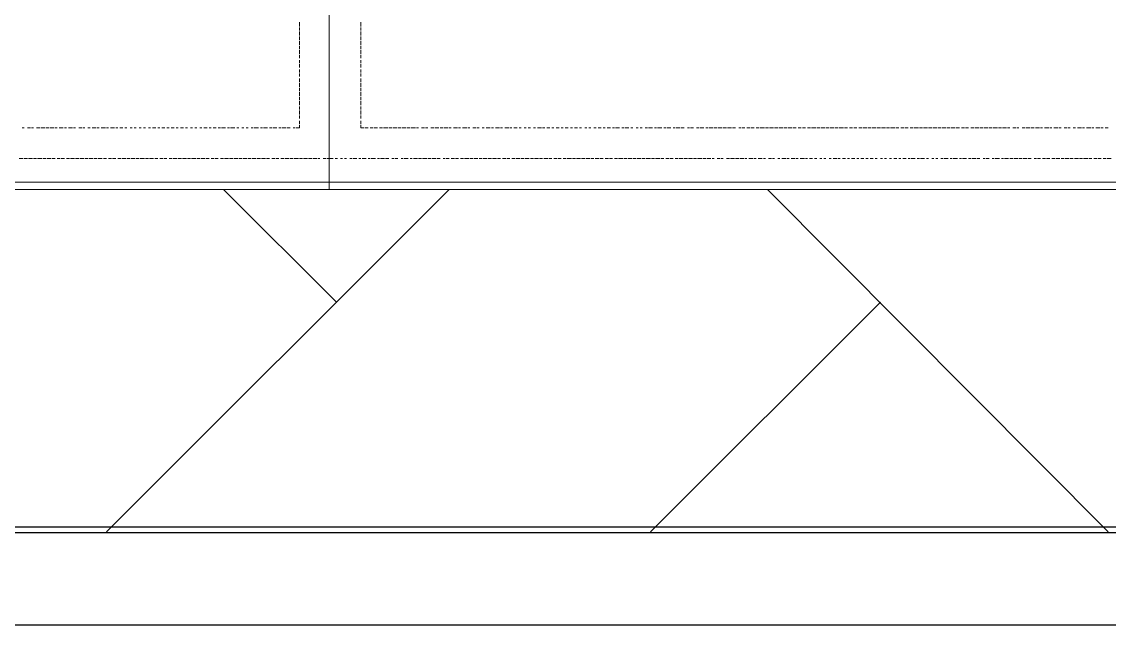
# Model space of a CAD drawing. Header units: millimetres. Extents: x 2928 to 3112, y 1220 to 1280.
# Drawn here: x 2958.771 to 2960.537, y 1236.874 to 1237.854 of the extents above; entities that cross this region are included whole.
import ezdxf

# ---------------------------------------------------------------- set-up
doc = ezdxf.new("R2010")
doc.units = ezdxf.units.MM

msp = doc.modelspace()

# ---------------------------------------------------------------- linework, layer by layer
at = {"color": 7, "linetype": 'Continuous', "lineweight": -2, "true_color": 0x000007}
for points in [[(2937.08126, 1265.3073), (2937.07792, 1267.474), (2938.98795, 1267.474), (2985.45528, 1267.474), (2985.45528, 1236.87356), (2938.98795, 1236.87356), (2937.08126, 1236.87356), (2937.08126, 1238.60692)], [(2937.23126, 1265.3073), (2937.23126, 1267.32399), (2938.98795, 1267.32399), (2985.30528, 1267.32399), (2985.30528, 1237.02356), (2938.98795, 1237.02356), (2937.22793, 1237.02356), (2937.22793, 1238.60692)]]:
    msp.add_lwpolyline(points, close=True, dxfattribs=at)
at = {"color": 7, "linetype": 'Continuous', "lineweight": 20, "true_color": 0x000007}
for points in [[(2959.26991, 1237.5819), (2957.25654, 1237.5819), (2957.25654, 1238.03358), (2959.26991, 1238.03358)], [(2961.2866, 1237.5819), (2959.26991, 1237.5819), (2959.26991, 1238.03358), (2961.2866, 1238.03358)]]:
    msp.add_lwpolyline(points, close=True, dxfattribs=at)
at = {"color": 252, "linetype": 'Continuous', "lineweight": 13, "true_color": 0x989898}
for points in [[(2959.22157, 1237.85357), (2959.22157, 1237.84691), (2959.22157, 1237.84691)], [(2959.32157, 1237.84691), (2959.32157, 1237.85357), (2959.32157, 1237.85357)], [(2959.22157, 1237.84524), (2959.22157, 1237.84024), (2959.22157, 1237.84024)], [(2959.22157, 1237.83857), (2959.22157, 1237.83191), (2959.22157, 1237.83191)], [(2959.32157, 1237.84024), (2959.32157, 1237.84524), (2959.32157, 1237.84524)], [(2959.32157, 1237.83191), (2959.32157, 1237.83857), (2959.32157, 1237.83857)], [(2959.22157, 1237.83024), (2959.22157, 1237.82524), (2959.22157, 1237.82524)], [(2959.22157, 1237.82357), (2959.22157, 1237.81691), (2959.22157, 1237.81691)], [(2959.22157, 1237.81524), (2959.22157, 1237.81024), (2959.22157, 1237.81024)], [(2959.32157, 1237.82524), (2959.32157, 1237.83024), (2959.32157, 1237.83024)], [(2959.32157, 1237.81691), (2959.32157, 1237.82357), (2959.32157, 1237.82357)], [(2959.32157, 1237.81024), (2959.32157, 1237.81524), (2959.32157, 1237.81524)], [(2959.22157, 1237.80857), (2959.22157, 1237.80191), (2959.22157, 1237.80191)], [(2959.22157, 1237.80024), (2959.22157, 1237.79524), (2959.22157, 1237.79524)], [(2959.32157, 1237.80191), (2959.32157, 1237.80857), (2959.32157, 1237.80857)], [(2959.32157, 1237.79524), (2959.32157, 1237.80024), (2959.32157, 1237.80024)], [(2959.22157, 1237.7919), (2959.22157, 1237.7869), (2959.22157, 1237.7869)], [(2959.22157, 1237.78524), (2959.22157, 1237.78024), (2959.22157, 1237.78024)], [(2959.32157, 1237.7869), (2959.32157, 1237.7919), (2959.32157, 1237.7919)], [(2959.32157, 1237.78024), (2959.32157, 1237.78524), (2959.32157, 1237.78524)], [(2959.22157, 1237.7769), (2959.22157, 1237.7719), (2959.22157, 1237.7719)], [(2959.22157, 1237.77024), (2959.22157, 1237.76524), (2959.22157, 1237.76524)], [(2959.22157, 1237.7619), (2959.22157, 1237.7569), (2959.22157, 1237.7569)], [(2959.32157, 1237.7719), (2959.32157, 1237.7769), (2959.32157, 1237.7769)], [(2959.32157, 1237.76524), (2959.32157, 1237.77024), (2959.32157, 1237.77024)], [(2959.32157, 1237.7569), (2959.32157, 1237.7619), (2959.32157, 1237.7619)], [(2959.22157, 1237.75524), (2959.22157, 1237.74857), (2959.22157, 1237.74857)], [(2959.22157, 1237.7469), (2959.22157, 1237.7419), (2959.22157, 1237.7419)], [(2959.32157, 1237.74857), (2959.32157, 1237.75524), (2959.32157, 1237.75524)], [(2959.32157, 1237.7419), (2959.32157, 1237.7469), (2959.32157, 1237.7469)], [(2959.22157, 1237.74024), (2959.22157, 1237.73357), (2959.22157, 1237.73357)], [(2959.22157, 1237.7319), (2959.22157, 1237.7269), (2959.22157, 1237.7269)], [(2959.32157, 1237.73357), (2959.32157, 1237.74024), (2959.32157, 1237.74024)], [(2959.32157, 1237.7269), (2959.32157, 1237.7319), (2959.32157, 1237.7319)], [(2959.22157, 1237.72524), (2959.22157, 1237.71857), (2959.22157, 1237.71857)], [(2959.22157, 1237.7169), (2959.22157, 1237.7119), (2959.22157, 1237.7119)], [(2959.22157, 1237.71024), (2959.22157, 1237.70357), (2959.22157, 1237.70357)], [(2959.32157, 1237.71857), (2959.32157, 1237.72524), (2959.32157, 1237.72524)], [(2959.32157, 1237.7119), (2959.32157, 1237.7169), (2959.32157, 1237.7169)], [(2959.32157, 1237.70357), (2959.32157, 1237.71024), (2959.32157, 1237.71024)], [(2959.22157, 1237.7019), (2959.22157, 1237.6969), (2959.22157, 1237.6969)], [(2959.22157, 1237.69357), (2959.22157, 1237.68857), (2959.22157, 1237.68857)], [(2959.32157, 1237.6969), (2959.32157, 1237.7019), (2959.32157, 1237.7019)], [(2959.32157, 1237.68857), (2959.32157, 1237.69357), (2959.32157, 1237.69357)], [(2958.7749, 1237.6819), (2958.77157, 1237.6819), (2958.77157, 1237.6819)], [(2958.7849, 1237.6819), (2958.7799, 1237.6819), (2958.7799, 1237.6819)], [(2958.7899, 1237.6819), (2958.78657, 1237.6819), (2958.78657, 1237.6819)], [(2958.7999, 1237.6819), (2958.7949, 1237.6819), (2958.7949, 1237.6819)], [(2958.80823, 1237.6819), (2958.80157, 1237.6819), (2958.80157, 1237.6819)], [(2958.8149, 1237.6819), (2958.8099, 1237.6819), (2958.8099, 1237.6819)], [(2958.82323, 1237.6819), (2958.81657, 1237.6819), (2958.81657, 1237.6819)], [(2958.82823, 1237.6819), (2958.8249, 1237.6819), (2958.8249, 1237.6819)], [(2958.83823, 1237.6819), (2958.83157, 1237.6819), (2958.83157, 1237.6819)], [(2958.84323, 1237.6819), (2958.8399, 1237.6819), (2958.8399, 1237.6819)], [(2958.85323, 1237.6819), (2958.84657, 1237.6819), (2958.84657, 1237.6819)], [(2958.85823, 1237.6819), (2958.8549, 1237.6819), (2958.8549, 1237.6819)], [(2958.86823, 1237.6819), (2958.86323, 1237.6819), (2958.86323, 1237.6819)], [(2958.87323, 1237.6819), (2958.8699, 1237.6819), (2958.8699, 1237.6819)], [(2958.88157, 1237.6819), (2958.87823, 1237.6819), (2958.87823, 1237.6819)], [(2958.89157, 1237.6819), (2958.8849, 1237.6819), (2958.8849, 1237.6819)], [(2958.89657, 1237.6819), (2958.89323, 1237.6819), (2958.89323, 1237.6819)], [(2958.90657, 1237.6819), (2958.8999, 1237.6819), (2958.8999, 1237.6819)], [(2958.91157, 1237.6819), (2958.90824, 1237.6819), (2958.90824, 1237.6819)], [(2958.92157, 1237.6819), (2958.9149, 1237.6819), (2958.9149, 1237.6819)], [(2958.92657, 1237.6819), (2958.92324, 1237.6819), (2958.92324, 1237.6819)], [(2958.9349, 1237.6819), (2958.9299, 1237.6819), (2958.9299, 1237.6819)], [(2958.94157, 1237.6819), (2958.93824, 1237.6819), (2958.93824, 1237.6819)], [(2958.9499, 1237.6819), (2958.94657, 1237.6819), (2958.94657, 1237.6819)], [(2958.95657, 1237.6819), (2958.95324, 1237.6819), (2958.95324, 1237.6819)], [(2958.9649, 1237.6819), (2958.96157, 1237.6819), (2958.96157, 1237.6819)], [(2958.97157, 1237.6819), (2958.96824, 1237.6819), (2958.96824, 1237.6819)], [(2958.9799, 1237.6819), (2958.97657, 1237.6819), (2958.97657, 1237.6819)], [(2958.98824, 1237.6819), (2958.98324, 1237.6819), (2958.98324, 1237.6819)], [(2958.9949, 1237.6819), (2958.99157, 1237.6819), (2958.99157, 1237.6819)], [(2959.00324, 1237.6819), (2958.99824, 1237.6819), (2958.99824, 1237.6819)], [(2959.0099, 1237.6819), (2959.00657, 1237.6819), (2959.00657, 1237.6819)], [(2959.01824, 1237.6819), (2959.01324, 1237.6819), (2959.01324, 1237.6819)], [(2959.0249, 1237.6819), (2959.02157, 1237.6819), (2959.02157, 1237.6819)], [(2959.03324, 1237.6819), (2959.02824, 1237.6819), (2959.02824, 1237.6819)], [(2959.0399, 1237.6819), (2959.03657, 1237.6819), (2959.03657, 1237.6819)], [(2959.04824, 1237.6819), (2959.0449, 1237.6819), (2959.0449, 1237.6819)], [(2959.0549, 1237.6819), (2959.05157, 1237.6819), (2959.05157, 1237.6819)], [(2959.06324, 1237.6819), (2959.0599, 1237.6819), (2959.0599, 1237.6819)], [(2959.07157, 1237.6819), (2959.06657, 1237.6819), (2959.06657, 1237.6819)], [(2959.07824, 1237.6819), (2959.0749, 1237.6819), (2959.0749, 1237.6819)], [(2959.08657, 1237.6819), (2959.08157, 1237.6819), (2959.08157, 1237.6819)], [(2959.09324, 1237.6819), (2959.0899, 1237.6819), (2959.0899, 1237.6819)], [(2959.10157, 1237.6819), (2959.0949, 1237.6819), (2959.0949, 1237.6819)], [(2959.10824, 1237.6819), (2959.1049, 1237.6819), (2959.1049, 1237.6819)], [(2959.11657, 1237.6819), (2959.1099, 1237.6819), (2959.1099, 1237.6819)], [(2959.12324, 1237.6819), (2959.1199, 1237.6819), (2959.1199, 1237.6819)], [(2959.13157, 1237.6819), (2959.12824, 1237.6819), (2959.12824, 1237.6819)], [(2959.13824, 1237.6819), (2959.13491, 1237.6819), (2959.13491, 1237.6819)], [(2959.14657, 1237.6819), (2959.14324, 1237.6819), (2959.14324, 1237.6819)], [(2959.15491, 1237.6819), (2959.14824, 1237.6819), (2959.14824, 1237.6819)], [(2959.16157, 1237.6819), (2959.15824, 1237.6819), (2959.15824, 1237.6819)], [(2959.16991, 1237.6819), (2959.16324, 1237.6819), (2959.16324, 1237.6819)], [(2959.17657, 1237.6819), (2959.17324, 1237.6819), (2959.17324, 1237.6819)], [(2959.18491, 1237.6819), (2959.17824, 1237.6819), (2959.17824, 1237.6819)], [(2959.19157, 1237.6819), (2959.18824, 1237.6819), (2959.18824, 1237.6819)], [(2959.19991, 1237.6819), (2959.19324, 1237.6819), (2959.19324, 1237.6819)], [(2959.20657, 1237.6819), (2959.20157, 1237.6819), (2959.20157, 1237.6819)], [(2959.21491, 1237.6819), (2959.21157, 1237.6819), (2959.21157, 1237.6819)], [(2959.22157, 1237.6869), (2959.22157, 1237.6819), (2959.21657, 1237.6819)], [(2959.32157, 1237.6819), (2959.32157, 1237.6869), (2959.32157, 1237.6869)], [(2959.32657, 1237.6819), (2959.32157, 1237.6819), (2959.32157, 1237.6819)], [(2959.33324, 1237.6819), (2959.32824, 1237.6819), (2959.32824, 1237.6819)], [(2959.34157, 1237.6819), (2959.33657, 1237.6819), (2959.33657, 1237.6819)], [(2959.34824, 1237.6819), (2959.34324, 1237.6819), (2959.34324, 1237.6819)], [(2959.35657, 1237.6819), (2959.35157, 1237.6819), (2959.35157, 1237.6819)], [(2959.36491, 1237.6819), (2959.35824, 1237.6819), (2959.35824, 1237.6819)], [(2959.37158, 1237.6819), (2959.36658, 1237.6819), (2959.36658, 1237.6819)], [(2959.37991, 1237.6819), (2959.37324, 1237.6819), (2959.37324, 1237.6819)], [(2959.38658, 1237.6819), (2959.38158, 1237.6819), (2959.38158, 1237.6819)], [(2959.39491, 1237.6819), (2959.38824, 1237.6819), (2959.38824, 1237.6819)], [(2959.40158, 1237.6819), (2959.39658, 1237.6819), (2959.39658, 1237.6819)], [(2959.40991, 1237.6819), (2959.40324, 1237.6819), (2959.40324, 1237.6819)], [(2959.41491, 1237.6819), (2959.41158, 1237.6819), (2959.41158, 1237.6819)], [(2959.42491, 1237.6819), (2959.41991, 1237.6819), (2959.41991, 1237.6819)], [(2959.42991, 1237.6819), (2959.42658, 1237.6819), (2959.42658, 1237.6819)], [(2959.43991, 1237.6819), (2959.43491, 1237.6819), (2959.43491, 1237.6819)], [(2959.44824, 1237.6819), (2959.44158, 1237.6819), (2959.44158, 1237.6819)], [(2959.45491, 1237.6819), (2959.44991, 1237.6819), (2959.44991, 1237.6819)], [(2959.46324, 1237.6819), (2959.45658, 1237.6819), (2959.45658, 1237.6819)], [(2959.46824, 1237.6819), (2959.46491, 1237.6819), (2959.46491, 1237.6819)], [(2959.47824, 1237.6819), (2959.47158, 1237.6819), (2959.47158, 1237.6819)], [(2959.48324, 1237.6819), (2959.47991, 1237.6819), (2959.47991, 1237.6819)], [(2959.49324, 1237.6819), (2959.48658, 1237.6819), (2959.48658, 1237.6819)], [(2959.49824, 1237.6819), (2959.49491, 1237.6819), (2959.49491, 1237.6819)], [(2959.50824, 1237.6819), (2959.50324, 1237.6819), (2959.50324, 1237.6819)], [(2959.51324, 1237.6819), (2959.50991, 1237.6819), (2959.50991, 1237.6819)], [(2959.52158, 1237.6819), (2959.51824, 1237.6819), (2959.51824, 1237.6819)], [(2959.53158, 1237.6819), (2959.52491, 1237.6819), (2959.52491, 1237.6819)], [(2959.53658, 1237.6819), (2959.53324, 1237.6819), (2959.53324, 1237.6819)], [(2959.54658, 1237.6819), (2959.53991, 1237.6819), (2959.53991, 1237.6819)], [(2959.55158, 1237.6819), (2959.54824, 1237.6819), (2959.54824, 1237.6819)], [(2959.56158, 1237.6819), (2959.55491, 1237.6819), (2959.55491, 1237.6819)], [(2959.56658, 1237.6819), (2959.56324, 1237.6819), (2959.56324, 1237.6819)], [(2959.57491, 1237.6819), (2959.56991, 1237.6819), (2959.56991, 1237.6819)], [(2959.58158, 1237.6819), (2959.57824, 1237.6819), (2959.57824, 1237.6819)], [(2959.58991, 1237.6819), (2959.58658, 1237.6819), (2959.58658, 1237.6819)], [(2959.59658, 1237.6819), (2959.59324, 1237.6819), (2959.59324, 1237.6819)], [(2959.60491, 1237.6819), (2959.60158, 1237.6819), (2959.60158, 1237.6819)], [(2959.61491, 1237.6819), (2959.60825, 1237.6819), (2959.60825, 1237.6819)], [(2959.61991, 1237.6819), (2959.61658, 1237.6819), (2959.61658, 1237.6819)], [(2959.62825, 1237.6819), (2959.62325, 1237.6819), (2959.62325, 1237.6819)], [(2959.63491, 1237.6819), (2959.63158, 1237.6819), (2959.63158, 1237.6819)], [(2959.64325, 1237.6819), (2959.63825, 1237.6819), (2959.63825, 1237.6819)], [(2959.64991, 1237.6819), (2959.64658, 1237.6819), (2959.64658, 1237.6819)], [(2959.65825, 1237.6819), (2959.65325, 1237.6819), (2959.65325, 1237.6819)], [(2959.66491, 1237.6819), (2959.66158, 1237.6819), (2959.66158, 1237.6819)], [(2959.67325, 1237.6819), (2959.66825, 1237.6819), (2959.66825, 1237.6819)], [(2959.67991, 1237.6819), (2959.67658, 1237.6819), (2959.67658, 1237.6819)], [(2959.68825, 1237.6819), (2959.68491, 1237.6819), (2959.68491, 1237.6819)], [(2959.69491, 1237.6819), (2959.69158, 1237.6819), (2959.69158, 1237.6819)], [(2959.70325, 1237.6819), (2959.69991, 1237.6819), (2959.69991, 1237.6819)], [(2959.71158, 1237.6819), (2959.70658, 1237.6819), (2959.70658, 1237.6819)], [(2959.71825, 1237.6819), (2959.71491, 1237.6819), (2959.71491, 1237.6819)], [(2959.72658, 1237.6819), (2959.72158, 1237.6819), (2959.72158, 1237.6819)], [(2959.73325, 1237.6819), (2959.72991, 1237.6819), (2959.72991, 1237.6819)], [(2959.74158, 1237.6819), (2959.73491, 1237.6819), (2959.73491, 1237.6819)], [(2959.74825, 1237.6819), (2959.74491, 1237.6819), (2959.74491, 1237.6819)], [(2959.75658, 1237.6819), (2959.74991, 1237.6819), (2959.74991, 1237.6819)], [(2959.76325, 1237.6819), (2959.75991, 1237.6819), (2959.75991, 1237.6819)], [(2959.77158, 1237.6819), (2959.76825, 1237.6819), (2959.76825, 1237.6819)], [(2959.77825, 1237.6819), (2959.77491, 1237.6819), (2959.77491, 1237.6819)], [(2959.78658, 1237.6819), (2959.78325, 1237.6819), (2959.78325, 1237.6819)], [(2959.79491, 1237.6819), (2959.78825, 1237.6819), (2959.78825, 1237.6819)], [(2959.80158, 1237.6819), (2959.79825, 1237.6819), (2959.79825, 1237.6819)], [(2959.80991, 1237.6819), (2959.80325, 1237.6819), (2959.80325, 1237.6819)], [(2959.81658, 1237.6819), (2959.81325, 1237.6819), (2959.81325, 1237.6819)], [(2959.82491, 1237.6819), (2959.81825, 1237.6819), (2959.81825, 1237.6819)], [(2959.83158, 1237.6819), (2959.82825, 1237.6819), (2959.82825, 1237.6819)], [(2959.83992, 1237.6819), (2959.83325, 1237.6819), (2959.83325, 1237.6819)], [(2959.84658, 1237.6819), (2959.84158, 1237.6819), (2959.84158, 1237.6819)], [(2959.85492, 1237.6819), (2959.85158, 1237.6819), (2959.85158, 1237.6819)], [(2959.86158, 1237.6819), (2959.85658, 1237.6819), (2959.85658, 1237.6819)], [(2959.86992, 1237.6819), (2959.86658, 1237.6819), (2959.86658, 1237.6819)], [(2959.87825, 1237.6819), (2959.87158, 1237.6819), (2959.87158, 1237.6819)], [(2959.88492, 1237.6819), (2959.88158, 1237.6819), (2959.88158, 1237.6819)], [(2959.89325, 1237.6819), (2959.88658, 1237.6819), (2959.88658, 1237.6819)], [(2959.89992, 1237.6819), (2959.89492, 1237.6819), (2959.89492, 1237.6819)], [(2959.90825, 1237.6819), (2959.90158, 1237.6819), (2959.90158, 1237.6819)], [(2959.91492, 1237.6819), (2959.90992, 1237.6819), (2959.90992, 1237.6819)], [(2959.92325, 1237.6819), (2959.91658, 1237.6819), (2959.91658, 1237.6819)], [(2959.92992, 1237.6819), (2959.92492, 1237.6819), (2959.92492, 1237.6819)], [(2959.93825, 1237.6819), (2959.93492, 1237.6819), (2959.93492, 1237.6819)], [(2959.94492, 1237.6819), (2959.93992, 1237.6819), (2959.93992, 1237.6819)], [(2959.95325, 1237.6819), (2959.94825, 1237.6819), (2959.94825, 1237.6819)], [(2959.95992, 1237.6819), (2959.95492, 1237.6819), (2959.95492, 1237.6819)], [(2959.96825, 1237.6819), (2959.96325, 1237.6819), (2959.96325, 1237.6819)], [(2959.97658, 1237.6819), (2959.96992, 1237.6819), (2959.96992, 1237.6819)], [(2959.98325, 1237.6819), (2959.97825, 1237.6819), (2959.97825, 1237.6819)], [(2959.99158, 1237.6819), (2959.98492, 1237.6819), (2959.98492, 1237.6819)], [(2959.99825, 1237.6819), (2959.99325, 1237.6819), (2959.99325, 1237.6819)], [(2960.00658, 1237.6819), (2959.99992, 1237.6819), (2959.99992, 1237.6819)], [(2960.01325, 1237.6819), (2960.00825, 1237.6819), (2960.00825, 1237.6819)], [(2960.02158, 1237.6819), (2960.01492, 1237.6819), (2960.01492, 1237.6819)], [(2960.02825, 1237.6819), (2960.02325, 1237.6819), (2960.02325, 1237.6819)], [(2960.03658, 1237.6819), (2960.03158, 1237.6819), (2960.03158, 1237.6819)], [(2960.04325, 1237.6819), (2960.03825, 1237.6819), (2960.03825, 1237.6819)], [(2960.05158, 1237.6819), (2960.04658, 1237.6819), (2960.04658, 1237.6819)], [(2960.05992, 1237.6819), (2960.05325, 1237.6819), (2960.05325, 1237.6819)], [(2960.06659, 1237.6819), (2960.06159, 1237.6819), (2960.06159, 1237.6819)], [(2960.07492, 1237.6819), (2960.06825, 1237.6819), (2960.06825, 1237.6819)], [(2960.08159, 1237.6819), (2960.07659, 1237.6819), (2960.07659, 1237.6819)], [(2960.08992, 1237.6819), (2960.08325, 1237.6819), (2960.08325, 1237.6819)], [(2960.09659, 1237.6819), (2960.09159, 1237.6819), (2960.09159, 1237.6819)], [(2960.10492, 1237.6819), (2960.09825, 1237.6819), (2960.09825, 1237.6819)], [(2960.11159, 1237.6819), (2960.10659, 1237.6819), (2960.10659, 1237.6819)], [(2960.11992, 1237.6819), (2960.11492, 1237.6819), (2960.11492, 1237.6819)], [(2960.12659, 1237.6819), (2960.12159, 1237.6819), (2960.12159, 1237.6819)], [(2960.13492, 1237.6819), (2960.12992, 1237.6819), (2960.12992, 1237.6819)], [(2960.14325, 1237.6819), (2960.13659, 1237.6819), (2960.13659, 1237.6819)], [(2960.14992, 1237.6819), (2960.14492, 1237.6819), (2960.14492, 1237.6819)], [(2960.15825, 1237.6819), (2960.15159, 1237.6819), (2960.15159, 1237.6819)], [(2960.16492, 1237.6819), (2960.15992, 1237.6819), (2960.15992, 1237.6819)], [(2960.17325, 1237.6819), (2960.16659, 1237.6819), (2960.16659, 1237.6819)], [(2960.17992, 1237.6819), (2960.17492, 1237.6819), (2960.17492, 1237.6819)], [(2960.18825, 1237.6819), (2960.18159, 1237.6819), (2960.18159, 1237.6819)], [(2960.19492, 1237.6819), (2960.18992, 1237.6819), (2960.18992, 1237.6819)], [(2960.20325, 1237.6819), (2960.19825, 1237.6819), (2960.19825, 1237.6819)], [(2960.20992, 1237.6819), (2960.20492, 1237.6819), (2960.20492, 1237.6819)], [(2960.21825, 1237.6819), (2960.21325, 1237.6819), (2960.21325, 1237.6819)], [(2960.22659, 1237.6819), (2960.21992, 1237.6819), (2960.21992, 1237.6819)], [(2960.23325, 1237.6819), (2960.22825, 1237.6819), (2960.22825, 1237.6819)], [(2960.24159, 1237.6819), (2960.23492, 1237.6819), (2960.23492, 1237.6819)], [(2960.24825, 1237.6819), (2960.24325, 1237.6819), (2960.24325, 1237.6819)], [(2960.25659, 1237.6819), (2960.24992, 1237.6819), (2960.24992, 1237.6819)], [(2960.26325, 1237.6819), (2960.25825, 1237.6819), (2960.25825, 1237.6819)], [(2960.27159, 1237.6819), (2960.26492, 1237.6819), (2960.26492, 1237.6819)], [(2960.27825, 1237.6819), (2960.27325, 1237.6819), (2960.27325, 1237.6819)], [(2960.28659, 1237.6819), (2960.27992, 1237.6819), (2960.27992, 1237.6819)], [(2960.29325, 1237.6819), (2960.28825, 1237.6819), (2960.28825, 1237.6819)], [(2960.30159, 1237.6819), (2960.29659, 1237.6819), (2960.29659, 1237.6819)], [(2960.30826, 1237.6819), (2960.30326, 1237.6819), (2960.30326, 1237.6819)], [(2960.31659, 1237.6819), (2960.31159, 1237.6819), (2960.31159, 1237.6819)], [(2960.32492, 1237.6819), (2960.31826, 1237.6819), (2960.31826, 1237.6819)], [(2960.33159, 1237.6819), (2960.32659, 1237.6819), (2960.32659, 1237.6819)], [(2960.33992, 1237.6819), (2960.33326, 1237.6819), (2960.33326, 1237.6819)], [(2960.34659, 1237.6819), (2960.34159, 1237.6819), (2960.34159, 1237.6819)], [(2960.35492, 1237.6819), (2960.34826, 1237.6819), (2960.34826, 1237.6819)], [(2960.36159, 1237.6819), (2960.35659, 1237.6819), (2960.35659, 1237.6819)], [(2960.36992, 1237.6819), (2960.36326, 1237.6819), (2960.36326, 1237.6819)], [(2960.37492, 1237.6819), (2960.37159, 1237.6819), (2960.37159, 1237.6819)], [(2960.38492, 1237.6819), (2960.37992, 1237.6819), (2960.37992, 1237.6819)], [(2960.38992, 1237.6819), (2960.38659, 1237.6819), (2960.38659, 1237.6819)], [(2960.39992, 1237.6819), (2960.39492, 1237.6819), (2960.39492, 1237.6819)], [(2960.40826, 1237.6819), (2960.40159, 1237.6819), (2960.40159, 1237.6819)], [(2960.41492, 1237.6819), (2960.40992, 1237.6819), (2960.40992, 1237.6819)], [(2960.42326, 1237.6819), (2960.41659, 1237.6819), (2960.41659, 1237.6819)], [(2960.42826, 1237.6819), (2960.42492, 1237.6819), (2960.42492, 1237.6819)], [(2960.43826, 1237.6819), (2960.43159, 1237.6819), (2960.43159, 1237.6819)], [(2960.44326, 1237.6819), (2960.43992, 1237.6819), (2960.43992, 1237.6819)], [(2960.45326, 1237.6819), (2960.44659, 1237.6819), (2960.44659, 1237.6819)], [(2960.45826, 1237.6819), (2960.45492, 1237.6819), (2960.45492, 1237.6819)], [(2960.46826, 1237.6819), (2960.46326, 1237.6819), (2960.46326, 1237.6819)], [(2960.47326, 1237.6819), (2960.46992, 1237.6819), (2960.46992, 1237.6819)], [(2960.48159, 1237.6819), (2960.47826, 1237.6819), (2960.47826, 1237.6819)], [(2960.49159, 1237.6819), (2960.48492, 1237.6819), (2960.48492, 1237.6819)], [(2960.49659, 1237.6819), (2960.49326, 1237.6819), (2960.49326, 1237.6819)], [(2960.50659, 1237.6819), (2960.49992, 1237.6819), (2960.49992, 1237.6819)], [(2960.51159, 1237.6819), (2960.50826, 1237.6819), (2960.50826, 1237.6819)], [(2960.52159, 1237.6819), (2960.51492, 1237.6819), (2960.51492, 1237.6819)], [(2960.52659, 1237.6819), (2960.52326, 1237.6819), (2960.52326, 1237.6819)], [(2960.53493, 1237.6819), (2960.52993, 1237.6819), (2960.52993, 1237.6819)], [(2958.77323, 1237.6319), (2958.76657, 1237.6319), (2958.76657, 1237.6319)], [(2958.7799, 1237.6319), (2958.7749, 1237.6319), (2958.7749, 1237.6319)], [(2958.78823, 1237.6319), (2958.78157, 1237.6319), (2958.78157, 1237.6319)], [(2958.7949, 1237.6319), (2958.7899, 1237.6319), (2958.7899, 1237.6319)], [(2958.80323, 1237.6319), (2958.79657, 1237.6319), (2958.79657, 1237.6319)], [(2958.8099, 1237.6319), (2958.8049, 1237.6319), (2958.8049, 1237.6319)], [(2958.81823, 1237.6319), (2958.81157, 1237.6319), (2958.81157, 1237.6319)], [(2958.8249, 1237.6319), (2958.8199, 1237.6319), (2958.8199, 1237.6319)], [(2958.83323, 1237.6319), (2958.82823, 1237.6319), (2958.82823, 1237.6319)], [(2958.8399, 1237.6319), (2958.8349, 1237.6319), (2958.8349, 1237.6319)], [(2958.84823, 1237.6319), (2958.84323, 1237.6319), (2958.84323, 1237.6319)], [(2958.85657, 1237.6319), (2958.8499, 1237.6319), (2958.8499, 1237.6319)], [(2958.86323, 1237.6319), (2958.85823, 1237.6319), (2958.85823, 1237.6319)], [(2958.87157, 1237.6319), (2958.8649, 1237.6319), (2958.8649, 1237.6319)], [(2958.87823, 1237.6319), (2958.87323, 1237.6319), (2958.87323, 1237.6319)], [(2958.88657, 1237.6319), (2958.8799, 1237.6319), (2958.8799, 1237.6319)], [(2958.89323, 1237.6319), (2958.88823, 1237.6319), (2958.88823, 1237.6319)], [(2958.90157, 1237.6319), (2958.8949, 1237.6319), (2958.8949, 1237.6319)], [(2958.90824, 1237.6319), (2958.90324, 1237.6319), (2958.90324, 1237.6319)], [(2958.91657, 1237.6319), (2958.91157, 1237.6319), (2958.91157, 1237.6319)], [(2958.92324, 1237.6319), (2958.91824, 1237.6319), (2958.91824, 1237.6319)], [(2958.93157, 1237.6319), (2958.92657, 1237.6319), (2958.92657, 1237.6319)], [(2958.9399, 1237.6319), (2958.93324, 1237.6319), (2958.93324, 1237.6319)], [(2958.94657, 1237.6319), (2958.94157, 1237.6319), (2958.94157, 1237.6319)], [(2958.9549, 1237.6319), (2958.94824, 1237.6319), (2958.94824, 1237.6319)], [(2958.96157, 1237.6319), (2958.95657, 1237.6319), (2958.95657, 1237.6319)], [(2958.9699, 1237.6319), (2958.96324, 1237.6319), (2958.96324, 1237.6319)], [(2958.97657, 1237.6319), (2958.97157, 1237.6319), (2958.97157, 1237.6319)], [(2958.9849, 1237.6319), (2958.97824, 1237.6319), (2958.97824, 1237.6319)], [(2958.99157, 1237.6319), (2958.98657, 1237.6319), (2958.98657, 1237.6319)], [(2958.9999, 1237.6319), (2958.9949, 1237.6319), (2958.9949, 1237.6319)], [(2959.00657, 1237.6319), (2959.00157, 1237.6319), (2959.00157, 1237.6319)], [(2959.0149, 1237.6319), (2959.0099, 1237.6319), (2959.0099, 1237.6319)], [(2959.02324, 1237.6319), (2959.01657, 1237.6319), (2959.01657, 1237.6319)], [(2959.0299, 1237.6319), (2959.0249, 1237.6319), (2959.0249, 1237.6319)], [(2959.03824, 1237.6319), (2959.03157, 1237.6319), (2959.03157, 1237.6319)], [(2959.0449, 1237.6319), (2959.0399, 1237.6319), (2959.0399, 1237.6319)], [(2959.05324, 1237.6319), (2959.04657, 1237.6319), (2959.04657, 1237.6319)], [(2959.0599, 1237.6319), (2959.0549, 1237.6319), (2959.0549, 1237.6319)], [(2959.06824, 1237.6319), (2959.06157, 1237.6319), (2959.06157, 1237.6319)], [(2959.0749, 1237.6319), (2959.0699, 1237.6319), (2959.0699, 1237.6319)], [(2959.08324, 1237.6319), (2959.07824, 1237.6319), (2959.07824, 1237.6319)], [(2959.0899, 1237.6319), (2959.0849, 1237.6319), (2959.0849, 1237.6319)], [(2959.09824, 1237.6319), (2959.09324, 1237.6319), (2959.09324, 1237.6319)], [(2959.10657, 1237.6319), (2959.0999, 1237.6319), (2959.0999, 1237.6319)], [(2959.11324, 1237.6319), (2959.10824, 1237.6319), (2959.10824, 1237.6319)], [(2959.12157, 1237.6319), (2959.1149, 1237.6319), (2959.1149, 1237.6319)], [(2959.12824, 1237.6319), (2959.12324, 1237.6319), (2959.12324, 1237.6319)], [(2959.13657, 1237.6319), (2959.12991, 1237.6319), (2959.12991, 1237.6319)], [(2959.14324, 1237.6319), (2959.13824, 1237.6319), (2959.13824, 1237.6319)], [(2959.15157, 1237.6319), (2959.14491, 1237.6319), (2959.14491, 1237.6319)], [(2959.15824, 1237.6319), (2959.15324, 1237.6319), (2959.15324, 1237.6319)], [(2959.16657, 1237.6319), (2959.15991, 1237.6319), (2959.15991, 1237.6319)], [(2959.17324, 1237.6319), (2959.16824, 1237.6319), (2959.16824, 1237.6319)], [(2959.18157, 1237.6319), (2959.17657, 1237.6319), (2959.17657, 1237.6319)], [(2959.18824, 1237.6319), (2959.18324, 1237.6319), (2959.18324, 1237.6319)], [(2959.19657, 1237.6319), (2959.19157, 1237.6319), (2959.19157, 1237.6319)], [(2959.20491, 1237.6319), (2959.19824, 1237.6319), (2959.19824, 1237.6319)], [(2959.21157, 1237.6319), (2959.20657, 1237.6319), (2959.20657, 1237.6319)], [(2959.21991, 1237.6319), (2959.21324, 1237.6319), (2959.21324, 1237.6319)], [(2959.22657, 1237.6319), (2959.22157, 1237.6319), (2959.22157, 1237.6319)], [(2959.23491, 1237.6319), (2959.22824, 1237.6319), (2959.22824, 1237.6319)], [(2959.24157, 1237.6319), (2959.23657, 1237.6319), (2959.23657, 1237.6319)], [(2959.24991, 1237.6319), (2959.24324, 1237.6319), (2959.24324, 1237.6319)], [(2959.25491, 1237.6319), (2959.25157, 1237.6319), (2959.25157, 1237.6319)], [(2959.26491, 1237.6319), (2959.25991, 1237.6319), (2959.25991, 1237.6319)], [(2959.26991, 1237.6319), (2959.26657, 1237.6319), (2959.26657, 1237.6319)], [(2959.27657, 1237.6319), (2959.26991, 1237.6319), (2959.26991, 1237.6319)], [(2959.28324, 1237.6319), (2959.27991, 1237.6319), (2959.27991, 1237.6319)], [(2959.29157, 1237.6319), (2959.28824, 1237.6319), (2959.28824, 1237.6319)], [(2959.29824, 1237.6319), (2959.29491, 1237.6319), (2959.29491, 1237.6319)], [(2959.30657, 1237.6319), (2959.30324, 1237.6319), (2959.30324, 1237.6319)], [(2959.31491, 1237.6319), (2959.30824, 1237.6319), (2959.30824, 1237.6319)], [(2959.32157, 1237.6319), (2959.31824, 1237.6319), (2959.31824, 1237.6319)], [(2959.32991, 1237.6319), (2959.32324, 1237.6319), (2959.32324, 1237.6319)], [(2959.33657, 1237.6319), (2959.33324, 1237.6319), (2959.33324, 1237.6319)], [(2959.34491, 1237.6319), (2959.33824, 1237.6319), (2959.33824, 1237.6319)], [(2959.35157, 1237.6319), (2959.34824, 1237.6319), (2959.34824, 1237.6319)], [(2959.35991, 1237.6319), (2959.35324, 1237.6319), (2959.35324, 1237.6319)], [(2959.36658, 1237.6319), (2959.36158, 1237.6319), (2959.36158, 1237.6319)], [(2959.37491, 1237.6319), (2959.37158, 1237.6319), (2959.37158, 1237.6319)], [(2959.38158, 1237.6319), (2959.37658, 1237.6319), (2959.37658, 1237.6319)], [(2959.38991, 1237.6319), (2959.38658, 1237.6319), (2959.38658, 1237.6319)], [(2959.39824, 1237.6319), (2959.39158, 1237.6319), (2959.39158, 1237.6319)], [(2959.40491, 1237.6319), (2959.40158, 1237.6319), (2959.40158, 1237.6319)], [(2959.41324, 1237.6319), (2959.40658, 1237.6319), (2959.40658, 1237.6319)], [(2959.41991, 1237.6319), (2959.41491, 1237.6319), (2959.41491, 1237.6319)], [(2959.42824, 1237.6319), (2959.42158, 1237.6319), (2959.42158, 1237.6319)], [(2959.43491, 1237.6319), (2959.42991, 1237.6319), (2959.42991, 1237.6319)], [(2959.44324, 1237.6319), (2959.43658, 1237.6319), (2959.43658, 1237.6319)], [(2959.44991, 1237.6319), (2959.44491, 1237.6319), (2959.44491, 1237.6319)], [(2959.45824, 1237.6319), (2959.45491, 1237.6319), (2959.45491, 1237.6319)], [(2959.46491, 1237.6319), (2959.45991, 1237.6319), (2959.45991, 1237.6319)], [(2959.47324, 1237.6319), (2959.46824, 1237.6319), (2959.46824, 1237.6319)], [(2959.47991, 1237.6319), (2959.47491, 1237.6319), (2959.47491, 1237.6319)], [(2959.48824, 1237.6319), (2959.48324, 1237.6319), (2959.48324, 1237.6319)], [(2959.49658, 1237.6319), (2959.48991, 1237.6319), (2959.48991, 1237.6319)], [(2959.50324, 1237.6319), (2959.49824, 1237.6319), (2959.49824, 1237.6319)], [(2959.51158, 1237.6319), (2959.50491, 1237.6319), (2959.50491, 1237.6319)], [(2959.51824, 1237.6319), (2959.51324, 1237.6319), (2959.51324, 1237.6319)], [(2959.52658, 1237.6319), (2959.51991, 1237.6319), (2959.51991, 1237.6319)], [(2959.53324, 1237.6319), (2959.52824, 1237.6319), (2959.52824, 1237.6319)], [(2959.54158, 1237.6319), (2959.53491, 1237.6319), (2959.53491, 1237.6319)], [(2959.54824, 1237.6319), (2959.54324, 1237.6319), (2959.54324, 1237.6319)], [(2959.55658, 1237.6319), (2959.55158, 1237.6319), (2959.55158, 1237.6319)], [(2959.56324, 1237.6319), (2959.55824, 1237.6319), (2959.55824, 1237.6319)], [(2959.57158, 1237.6319), (2959.56658, 1237.6319), (2959.56658, 1237.6319)], [(2959.57991, 1237.6319), (2959.57324, 1237.6319), (2959.57324, 1237.6319)], [(2959.58658, 1237.6319), (2959.58158, 1237.6319), (2959.58158, 1237.6319)], [(2959.59491, 1237.6319), (2959.58824, 1237.6319), (2959.58824, 1237.6319)], [(2959.60158, 1237.6319), (2959.59658, 1237.6319), (2959.59658, 1237.6319)], [(2959.60991, 1237.6319), (2959.60325, 1237.6319), (2959.60325, 1237.6319)], [(2959.61658, 1237.6319), (2959.61158, 1237.6319), (2959.61158, 1237.6319)], [(2959.62491, 1237.6319), (2959.61825, 1237.6319), (2959.61825, 1237.6319)], [(2959.63158, 1237.6319), (2959.62658, 1237.6319), (2959.62658, 1237.6319)], [(2959.63991, 1237.6319), (2959.63491, 1237.6319), (2959.63491, 1237.6319)], [(2959.64658, 1237.6319), (2959.64158, 1237.6319), (2959.64158, 1237.6319)], [(2959.65491, 1237.6319), (2959.64991, 1237.6319), (2959.64991, 1237.6319)], [(2959.66325, 1237.6319), (2959.65658, 1237.6319), (2959.65658, 1237.6319)], [(2959.66991, 1237.6319), (2959.66491, 1237.6319), (2959.66491, 1237.6319)], [(2959.67825, 1237.6319), (2959.67158, 1237.6319), (2959.67158, 1237.6319)], [(2959.68491, 1237.6319), (2959.67991, 1237.6319), (2959.67991, 1237.6319)], [(2959.69325, 1237.6319), (2959.68658, 1237.6319), (2959.68658, 1237.6319)], [(2959.69991, 1237.6319), (2959.69491, 1237.6319), (2959.69491, 1237.6319)], [(2959.70825, 1237.6319), (2959.70158, 1237.6319), (2959.70158, 1237.6319)], [(2959.71491, 1237.6319), (2959.70991, 1237.6319), (2959.70991, 1237.6319)], [(2959.72325, 1237.6319), (2959.71825, 1237.6319), (2959.71825, 1237.6319)], [(2959.72991, 1237.6319), (2959.72491, 1237.6319), (2959.72491, 1237.6319)], [(2959.73825, 1237.6319), (2959.73325, 1237.6319), (2959.73325, 1237.6319)], [(2959.74658, 1237.6319), (2959.73991, 1237.6319), (2959.73991, 1237.6319)], [(2959.75325, 1237.6319), (2959.74825, 1237.6319), (2959.74825, 1237.6319)], [(2959.76158, 1237.6319), (2959.75491, 1237.6319), (2959.75491, 1237.6319)], [(2959.76825, 1237.6319), (2959.76325, 1237.6319), (2959.76325, 1237.6319)], [(2959.77658, 1237.6319), (2959.76991, 1237.6319), (2959.76991, 1237.6319)], [(2959.78325, 1237.6319), (2959.77825, 1237.6319), (2959.77825, 1237.6319)], [(2959.79158, 1237.6319), (2959.78491, 1237.6319), (2959.78491, 1237.6319)], [(2959.79825, 1237.6319), (2959.79325, 1237.6319), (2959.79325, 1237.6319)], [(2959.80658, 1237.6319), (2959.79991, 1237.6319), (2959.79991, 1237.6319)], [(2959.81325, 1237.6319), (2959.80825, 1237.6319), (2959.80825, 1237.6319)], [(2959.82158, 1237.6319), (2959.81658, 1237.6319), (2959.81658, 1237.6319)], [(2959.82825, 1237.6319), (2959.82325, 1237.6319), (2959.82325, 1237.6319)], [(2959.83658, 1237.6319), (2959.83158, 1237.6319), (2959.83158, 1237.6319)], [(2959.84492, 1237.6319), (2959.83825, 1237.6319), (2959.83825, 1237.6319)], [(2959.85158, 1237.6319), (2959.84658, 1237.6319), (2959.84658, 1237.6319)], [(2959.85992, 1237.6319), (2959.85325, 1237.6319), (2959.85325, 1237.6319)], [(2959.86658, 1237.6319), (2959.86158, 1237.6319), (2959.86158, 1237.6319)], [(2959.87492, 1237.6319), (2959.86825, 1237.6319), (2959.86825, 1237.6319)], [(2959.88158, 1237.6319), (2959.87658, 1237.6319), (2959.87658, 1237.6319)], [(2959.88992, 1237.6319), (2959.88325, 1237.6319), (2959.88325, 1237.6319)], [(2959.89492, 1237.6319), (2959.89158, 1237.6319), (2959.89158, 1237.6319)], [(2959.90492, 1237.6319), (2959.89992, 1237.6319), (2959.89992, 1237.6319)], [(2959.90992, 1237.6319), (2959.90658, 1237.6319), (2959.90658, 1237.6319)], [(2959.91992, 1237.6319), (2959.91492, 1237.6319), (2959.91492, 1237.6319)], [(2959.92825, 1237.6319), (2959.92158, 1237.6319), (2959.92158, 1237.6319)], [(2959.93492, 1237.6319), (2959.92992, 1237.6319), (2959.92992, 1237.6319)], [(2959.94325, 1237.6319), (2959.93658, 1237.6319), (2959.93658, 1237.6319)], [(2959.94825, 1237.6319), (2959.94492, 1237.6319), (2959.94492, 1237.6319)], [(2959.95825, 1237.6319), (2959.95158, 1237.6319), (2959.95158, 1237.6319)], [(2959.96325, 1237.6319), (2959.95992, 1237.6319), (2959.95992, 1237.6319)], [(2959.97325, 1237.6319), (2959.96658, 1237.6319), (2959.96658, 1237.6319)], [(2959.97825, 1237.6319), (2959.97492, 1237.6319), (2959.97492, 1237.6319)], [(2959.98825, 1237.6319), (2959.98325, 1237.6319), (2959.98325, 1237.6319)], [(2959.99325, 1237.6319), (2959.98992, 1237.6319), (2959.98992, 1237.6319)], [(2960.00158, 1237.6319), (2959.99825, 1237.6319), (2959.99825, 1237.6319)], [(2960.01158, 1237.6319), (2960.00492, 1237.6319), (2960.00492, 1237.6319)], [(2960.01658, 1237.6319), (2960.01325, 1237.6319), (2960.01325, 1237.6319)], [(2960.02658, 1237.6319), (2960.01992, 1237.6319), (2960.01992, 1237.6319)], [(2960.03158, 1237.6319), (2960.02825, 1237.6319), (2960.02825, 1237.6319)], [(2960.04158, 1237.6319), (2960.03492, 1237.6319), (2960.03492, 1237.6319)], [(2960.04658, 1237.6319), (2960.04325, 1237.6319), (2960.04325, 1237.6319)], [(2960.05492, 1237.6319), (2960.04992, 1237.6319), (2960.04992, 1237.6319)], [(2960.06159, 1237.6319), (2960.05825, 1237.6319), (2960.05825, 1237.6319)], [(2960.06992, 1237.6319), (2960.06659, 1237.6319), (2960.06659, 1237.6319)], [(2960.07659, 1237.6319), (2960.07325, 1237.6319), (2960.07325, 1237.6319)], [(2960.08492, 1237.6319), (2960.08159, 1237.6319), (2960.08159, 1237.6319)], [(2960.09492, 1237.6319), (2960.08825, 1237.6319), (2960.08825, 1237.6319)], [(2960.09992, 1237.6319), (2960.09659, 1237.6319), (2960.09659, 1237.6319)], [(2960.10825, 1237.6319), (2960.10325, 1237.6319), (2960.10325, 1237.6319)], [(2960.11492, 1237.6319), (2960.11159, 1237.6319), (2960.11159, 1237.6319)], [(2960.12325, 1237.6319), (2960.11825, 1237.6319), (2960.11825, 1237.6319)], [(2960.12992, 1237.6319), (2960.12659, 1237.6319), (2960.12659, 1237.6319)], [(2960.13825, 1237.6319), (2960.13325, 1237.6319), (2960.13325, 1237.6319)], [(2960.14492, 1237.6319), (2960.14159, 1237.6319), (2960.14159, 1237.6319)], [(2960.15325, 1237.6319), (2960.14825, 1237.6319), (2960.14825, 1237.6319)], [(2960.15992, 1237.6319), (2960.15659, 1237.6319), (2960.15659, 1237.6319)], [(2960.16825, 1237.6319), (2960.16492, 1237.6319), (2960.16492, 1237.6319)], [(2960.17492, 1237.6319), (2960.17159, 1237.6319), (2960.17159, 1237.6319)], [(2960.18325, 1237.6319), (2960.17992, 1237.6319), (2960.17992, 1237.6319)], [(2960.19159, 1237.6319), (2960.18659, 1237.6319), (2960.18659, 1237.6319)], [(2960.19825, 1237.6319), (2960.19492, 1237.6319), (2960.19492, 1237.6319)], [(2960.20659, 1237.6319), (2960.20159, 1237.6319), (2960.20159, 1237.6319)], [(2960.21325, 1237.6319), (2960.20992, 1237.6319), (2960.20992, 1237.6319)], [(2960.22159, 1237.6319), (2960.21492, 1237.6319), (2960.21492, 1237.6319)], [(2960.22825, 1237.6319), (2960.22492, 1237.6319), (2960.22492, 1237.6319)], [(2960.23659, 1237.6319), (2960.22992, 1237.6319), (2960.22992, 1237.6319)], [(2960.24325, 1237.6319), (2960.23992, 1237.6319), (2960.23992, 1237.6319)], [(2960.25159, 1237.6319), (2960.24825, 1237.6319), (2960.24825, 1237.6319)], [(2960.25825, 1237.6319), (2960.25492, 1237.6319), (2960.25492, 1237.6319)], [(2960.26659, 1237.6319), (2960.26325, 1237.6319), (2960.26325, 1237.6319)], [(2960.27492, 1237.6319), (2960.26825, 1237.6319), (2960.26825, 1237.6319)], [(2960.28159, 1237.6319), (2960.27825, 1237.6319), (2960.27825, 1237.6319)], [(2960.28992, 1237.6319), (2960.28325, 1237.6319), (2960.28325, 1237.6319)], [(2960.29659, 1237.6319), (2960.29325, 1237.6319), (2960.29325, 1237.6319)], [(2960.30492, 1237.6319), (2960.29826, 1237.6319), (2960.29826, 1237.6319)], [(2960.31159, 1237.6319), (2960.30826, 1237.6319), (2960.30826, 1237.6319)], [(2960.31992, 1237.6319), (2960.31326, 1237.6319), (2960.31326, 1237.6319)], [(2960.32659, 1237.6319), (2960.32159, 1237.6319), (2960.32159, 1237.6319)], [(2960.33492, 1237.6319), (2960.33159, 1237.6319), (2960.33159, 1237.6319)], [(2960.34159, 1237.6319), (2960.33659, 1237.6319), (2960.33659, 1237.6319)], [(2960.34992, 1237.6319), (2960.34659, 1237.6319), (2960.34659, 1237.6319)], [(2960.35826, 1237.6319), (2960.35159, 1237.6319), (2960.35159, 1237.6319)], [(2960.36492, 1237.6319), (2960.36159, 1237.6319), (2960.36159, 1237.6319)], [(2960.37326, 1237.6319), (2960.36659, 1237.6319), (2960.36659, 1237.6319)], [(2960.37992, 1237.6319), (2960.37492, 1237.6319), (2960.37492, 1237.6319)], [(2960.38826, 1237.6319), (2960.38159, 1237.6319), (2960.38159, 1237.6319)], [(2960.39492, 1237.6319), (2960.38992, 1237.6319), (2960.38992, 1237.6319)], [(2960.40326, 1237.6319), (2960.39659, 1237.6319), (2960.39659, 1237.6319)], [(2960.40992, 1237.6319), (2960.40492, 1237.6319), (2960.40492, 1237.6319)], [(2960.41826, 1237.6319), (2960.41492, 1237.6319), (2960.41492, 1237.6319)], [(2960.42492, 1237.6319), (2960.41992, 1237.6319), (2960.41992, 1237.6319)], [(2960.43326, 1237.6319), (2960.42826, 1237.6319), (2960.42826, 1237.6319)], [(2960.43992, 1237.6319), (2960.43492, 1237.6319), (2960.43492, 1237.6319)], [(2960.44826, 1237.6319), (2960.44326, 1237.6319), (2960.44326, 1237.6319)], [(2960.45659, 1237.6319), (2960.44992, 1237.6319), (2960.44992, 1237.6319)], [(2960.46326, 1237.6319), (2960.45826, 1237.6319), (2960.45826, 1237.6319)], [(2960.47159, 1237.6319), (2960.46492, 1237.6319), (2960.46492, 1237.6319)], [(2960.47826, 1237.6319), (2960.47326, 1237.6319), (2960.47326, 1237.6319)], [(2960.48659, 1237.6319), (2960.47992, 1237.6319), (2960.47992, 1237.6319)], [(2960.49326, 1237.6319), (2960.48826, 1237.6319), (2960.48826, 1237.6319)], [(2960.50159, 1237.6319), (2960.49492, 1237.6319), (2960.49492, 1237.6319)], [(2960.50826, 1237.6319), (2960.50326, 1237.6319), (2960.50326, 1237.6319)], [(2960.51659, 1237.6319), (2960.51159, 1237.6319), (2960.51159, 1237.6319)], [(2960.52326, 1237.6319), (2960.51826, 1237.6319), (2960.51826, 1237.6319)], [(2960.53159, 1237.6319), (2960.52659, 1237.6319), (2960.52659, 1237.6319)], [(2960.53993, 1237.6319), (2960.53326, 1237.6319), (2960.53326, 1237.6319)]]:
    msp.add_lwpolyline(points, dxfattribs=at)
at = {"color": 253, "linetype": 'Continuous', "lineweight": 5, "true_color": 0x9a9a9a}
for points in [[(2959.26991, 1237.59357), (2957.25654, 1237.59357), (2957.25654, 1237.59357)], [(2961.2866, 1237.59357), (2959.26991, 1237.59357), (2959.26991, 1237.59357)]]:
    msp.add_lwpolyline(points, dxfattribs=at)
at = {"color": 9, "linetype": 'Continuous', "lineweight": 13, "true_color": 0xbababa}
for points in [[(2958.90824, 1237.02523), (2959.46491, 1237.5819), (2959.46491, 1237.5819)], [(2959.28157, 1237.39857), (2959.09824, 1237.5819), (2959.09824, 1237.5819)], [(2960.53493, 1237.02523), (2959.98158, 1237.5819), (2959.98158, 1237.5819)], [(2959.79158, 1237.02523), (2960.16492, 1237.39857), (2960.16492, 1237.39857)]]:
    msp.add_lwpolyline(points, dxfattribs=at)
at = {"color": 253, "linetype": 'Continuous', "lineweight": -2, "true_color": 0x9a9a9a}
msp.add_lwpolyline([(2943.29801, 1237.03356), (2986.86863, 1237.03356), (2986.86863, 1237.03356)], dxfattribs=at)

doc.saveas('drawing.dxf')
